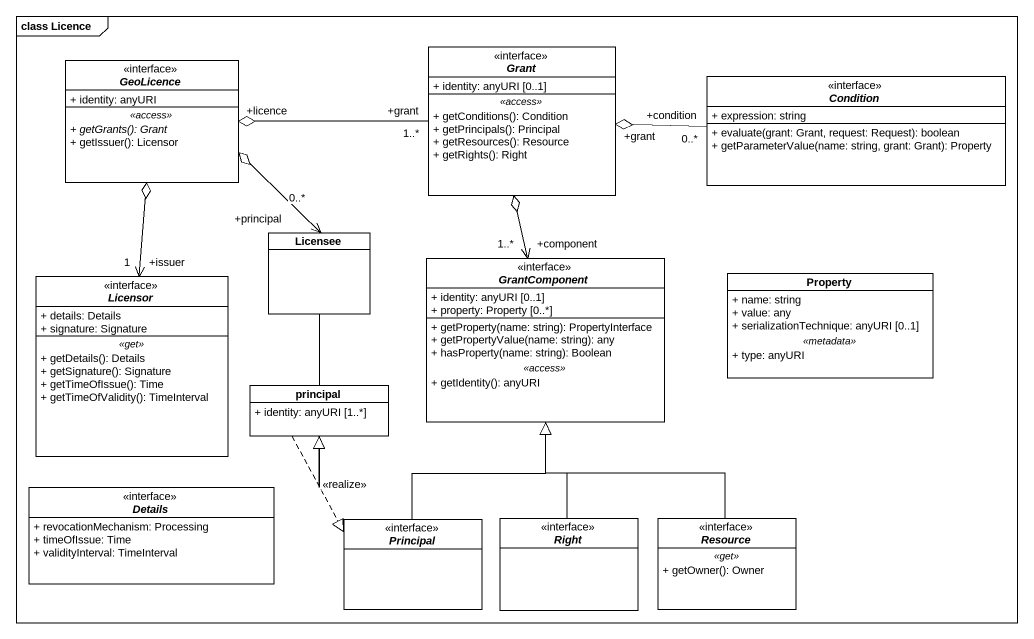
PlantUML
@startuml
mainframe class Licence
hide circle
hide empty members
skinparam classAttributeIconSize 0
interface Grant {
  + identity: anyURI [0..1]
  .. <<access>> ..
  + getConditions(): Condition
  + getPrincipals(): Principal
  + getResources(): Resource
  + getRights(): Right
}
interface GeoLicence {
  + identity: anyURI
  .. <<access>> ..
  {abstract} + getGrants(): Grant
  + getIssuer(): Licensor
}
interface Condition {
  + expression: string
  + evaluate(grant: Grant, request: Request): boolean
  + getParameterValue(name: string, grant: Grant): Property
}
class Licensee
interface Licensor {
  + details: Details
  + signature: Signature
  .. <<get>> ..
  + getDetails(): Details
  + getSignature(): Signature
  + getTimeOfIssue(): Time
  + getTimeOfValidity(): TimeInterval
}
interface GrantComponent {
  + identity: anyURI [0..1]
  + property: Property [0..*]
  --
  + getProperty(name: string): PropertyInterface
  + getPropertyValue(name: string): any
  + hasProperty(name: string): Boolean
  .. <<access>> ..
  + getIdentity(): anyURI
}
class Property {
  + name: string
  + value: any
  + serializationTechnique: anyURI [0..1]
  .. <<metadata>> ..
  + type: anyURI
}
class principal {
  + identity: anyURI [1..*]
}
interface Details {
  + revocationMechanism: Processing
  + timeOfIssue: Time
  + validityInterval: TimeInterval
}
interface Principal
interface "Right" as Right_
interface Resource {
  .. <<get>> ..
  + getOwner(): Owner
}
Grant "+grant\n1..*" -left-o "+licence" GeoLicence
Condition "+condition\n0..*" -left-o "+grant" Grant
Licensee "+principal\n0..*" <-up-o GeoLicence
Licensee --|> principal
Licensor "+issuer\n1" <-up-o GeoLicence
GrantComponent "+component\n1..*" <-up-o Grant
principal ..|> Principal : <<realize>>
Principal -up-|> GrantComponent
Right_ -up-|> GrantComponent
Resource -up-|> GrantComponent
@enduml
